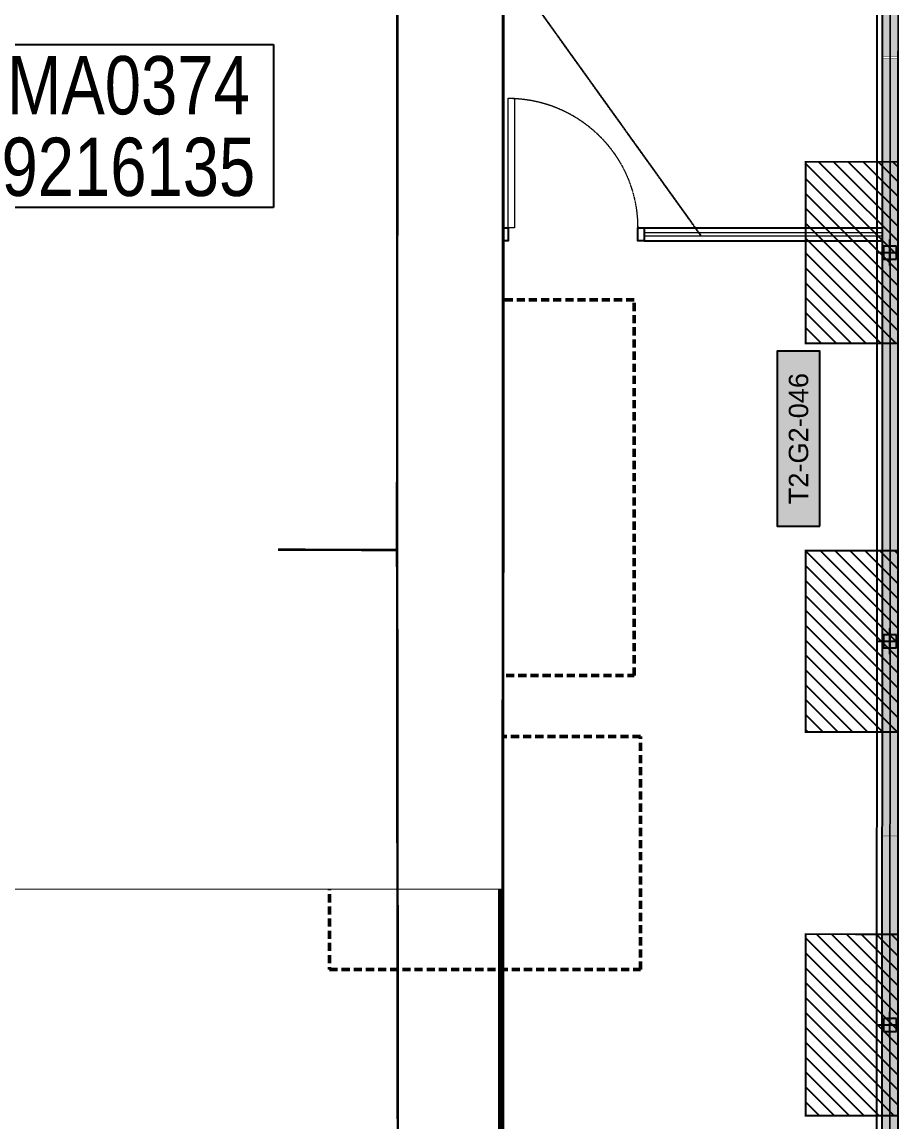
# Model space of a CAD drawing. Header units: centimetres. Extents: x -6122352 to 6876996, y -1694241 to 2592194.
# Drawn here: x 40034 to 46747, y -62456 to -53967 of the extents above; entities that cross this region are included whole.
import ezdxf
from ezdxf.enums import TextEntityAlignment as Align
from ezdxf.xclip import XClip

# ---------------------------------------------------------------- set-up
doc = ezdxf.new("R2010")
doc.units = ezdxf.units.CM
doc.header["$MEASUREMENT"] = 0
doc.header["$XCLIPFRAME"] = 2
doc.header["$PDMODE"] = 66
doc.header["$PDSIZE"] = 100
for name, pattern in [('23585-XR-AR-END-GROUND FLOOR$0$XR-END-GROUND FLOOR PLAN$0$HIDDEN2', [0.1875, 0.125, -0.0625]), ('DASHED2', [0.375, 0.25, -0.125]), ('XR-AR-END-SETTING OUT PLAN$0$23261-XR-AR-SI-GF$0$HIDDEN', [0.375, 0.25, -0.125]), ('XR-AR-END-SETTING OUT PLAN$0$23585-XR-AR-END-GROUND FLOOR$0$23261-XR-AR-SI-GF$0$HIDDEN', [0.375, 0.25, -0.125]), ('XR-AR-END-SETTING OUT PLAN$0$23585-XR-AR-END-GROUND FLOOR$0$945-4P-1-101-GROUND FLOOR PLAN$0$XR-MIDDLE-GROUND FLOOR PLAN$0$HIDDEN2', [0.1875, 0.125, -0.0625]), ('XR-AR-END-SETTING OUT PLAN$0$23585-XR-AR-END-GROUND FLOOR$0$XR-END-GROUND FLOOR PLAN$0$HIDDEN2', [0.1875, 0.125, -0.0625]), ('XR-AR-END-SETTING OUT PLAN$0$23585-XR-AR-END-GROUND FLOOR$0$XR-END-GROUND FLOOR PLAN$0$xf_6a1$0$DASHED', [0.75, 0.5, -0.25])]:
    doc.linetypes.add(name, pattern=pattern)
for name, color, linetype, lineweight, true_color in [('08-Compound Wall-2', 6, 'Continuous', 25, 0xff00ff), ('08-Compound Wall-3', 5, 'Continuous', 25, 0x0000ff), ('23585-XR-AR-DAMAC PLOT LIMITS$0$1-End units', 7, 'Continuous', 5, 0xf8991e)]:
    doc.layers.add(name, color=color, linetype=linetype, lineweight=lineweight, true_color=true_color)
for name, color, linetype in [('23585-XR-AR-BOUNDARY WALLS AND SETBACKS$0$setback', 7, 'XR-AR-END-SETTING OUT PLAN$0$23261-XR-AR-SI-GF$0$HIDDEN'), ('@MI-FOOTINGS', 7, 'Continuous'), ('@MI-MEP', 7, 'Continuous'), ('@MI-REF LAYER', 7, 'Continuous'), ('@MI-TYPE-02', 6, 'Continuous'), ('B_TH_4', 7, 'Continuous'), ('PANEL-TAGS', 7, 'Continuous'), ('XR-AR-END-SETTING OUT PLAN$0$23585-XR-AR-END-GROUND FLOOR$0$A-Flor-Strs', 1, 'Continuous')]:
    doc.layers.add(name, color=color, linetype=linetype)
for name, color, linetype, lineweight in [('23585-XR-AR-END-GROUND FLOOR$0$A-LOVR-PLAN', 251, 'Continuous', 9), ('@ Foundations', 4, 'DASHED2', 50), ('A-ANNO-TEXT', 3, 'Continuous', 25), ('XR-AR-END-SETTING OUT PLAN$0$23585-XR-AR-END-GROUND FLOOR$0$A-DOOR-FULL', 1, 'Continuous', 9), ('XR-AR-END-SETTING OUT PLAN$0$23585-XR-AR-END-GROUND FLOOR$0$A-EQUP-KITN-PLAN', 202, 'Continuous', 9), ('XR-AR-END-SETTING OUT PLAN$0$23585-XR-AR-END-GROUND FLOOR$0$A-FLOR-OVHD', 9, 'XR-AR-END-SETTING OUT PLAN$0$23585-XR-AR-END-GROUND FLOOR$0$23261-XR-AR-SI-GF$0$HIDDEN', 15), ('XR-AR-END-SETTING OUT PLAN$0$23585-XR-AR-END-GROUND FLOOR$0$A-GLAZ-SILL', 8, 'Continuous', 5), ('XR-AR-END-SETTING OUT PLAN$0$23585-XR-AR-END-GROUND FLOOR$0$A-GLAZ-WNDO', 232, 'Continuous', 9), ('XR-AR-END-SETTING OUT PLAN$0$23585-XR-AR-END-GROUND FLOOR$0$A-LOVR-PLAN', 111, 'Continuous', 9), ('XR-AR-END-SETTING OUT PLAN$0$23585-XR-AR-END-GROUND FLOOR$0$A-WALL', 7, 'Continuous', 30), ('XR-AR-END-SETTING OUT PLAN$0$23585-XR-AR-END-GROUND FLOOR$0$S-COLS', 51, 'Continuous', 40), ('XR-AR-END-SETTING OUT PLAN$0$23585-XR-AR-END-GROUND FLOOR$0$S-COLS-PATT', 8, 'Continuous', 5)]:
    doc.layers.add(name, color=color, linetype=linetype, lineweight=lineweight)
doc.styles.add('PANELTAG_STYLE', font='arial.ttf')
doc.styles.get("Standard").update_dxf_attribs({"font": 'arial.ttf'})
doc.styles.add('Xref group 33-41$0$Overall SOP Plan$0$LAC-609-NG10-1-XREF-GRID-125SC$0$GRID-DIM-NO', font='arial.ttf', dxfattribs={"width": 0.8})
doc.dimstyles.new('LEADER', dxfattribs={"dimtxt": 0.18, "dimasz": 0.25, "dimexe": 0.18, "dimexo": 0.0625, "dimgap": 0.09, "dimtad": 0, "dimtih": 1, "dimtoh": 1, "dimdec": 4, "dimzin": 0, "dimdsep": 46, "dimtxsty": 'Standard', "dimblk": 'DOT', "dimcen": 0.09, "dimadec": 0, "dimazin": 0, "dimtfac": 1, "dimtdec": 4, "dimtofl": 0, "dimtmove": 0, "dimatfit": 3, "dimldrblk": 'DOT', "dimfxl": 1, "dimtolj": 1, "dimtzin": 0, "dimarcsym": 0})

# ---------------------------------------------------------------- blocks, each defined once
blk = doc.blocks.new('23585-XR-AR-BOUNDARY WALLS AND SETBACKS')
at = {"layer": '08-Compound Wall-2'}
blk.add_lwpolyline([(496471.9828066686, 2768886.552495335), (496454.3613728855, 2768902.698704648), (496448.2474295651, 2768896.026142977), (496444.194029939, 2768891.602343387), (496440.1406299394, 2768887.178543386), (496436.0870282789, 2768882.754741575), (496432.0336299395, 2768878.330943386), (496425.9859410261, 2768871.730601268), (496443.6068155895, 2768855.584157711)], dxfattribs=at)
at = {"layer": '23585-XR-AR-BOUNDARY WALLS AND SETBACKS$0$setback', "ltscale": 40, "const_width": 0.05}
blk.add_lwpolyline([(496468.9176381507, 2768885.427759894), (496454.540375519, 2768898.601392337), (496450.3855869831, 2768894.06698937), (496446.3321982162, 2768889.643201631), (496442.2787982172, 2768885.219401631), (496438.2251484075, 2768880.795547273), (496434.1717982174, 2768876.371801631), (496430.0156349582, 2768871.835837596), (496444.3924852831, 2768858.661973752), (496448.5491538487, 2768863.198452412), (496452.6025508895, 2768867.622249182), (496456.6559737102, 2768872.045874088), (496460.7093737099, 2768876.469474088), (496464.7627508904, 2768880.893249182)], close=True, dxfattribs=at)
blk = doc.blocks.new('A$C9d9485f6')
at = {"layer": 'A-ANNO-TEXT', "rotation": 312.4881850805905}
blk.add_blockref('23585-XR-AR-BOUNDARY WALLS AND SETBACKS', (-2377088.534775567, -1504219.252137818), dxfattribs=at)
blk = doc.blocks.new('23585-XR-AR-DAMAC PLOT LIMITS')
at = {"layer": '23585-XR-AR-DAMAC PLOT LIMITS$0$1-End units', "color": 251, "true_color": 0x636466}
for points in [[(496454.3552999999, 2768902.8401), (496460.5367000001, 2768909.586300001), (496478.2317000004, 2768893.372500001), (496472.0503000002, 2768886.6263)], [(496448.1737000002, 2768896.093699999), (496454.3552999999, 2768902.8401), (496472.0503000002, 2768886.6263), (496465.8687000005, 2768879.879899999)]]:
    blk.add_lwpolyline(points, close=True, dxfattribs=at)
blk = doc.blocks.new('A$Cf093b529')
at = {"layer": 'A-ANNO-TEXT'}
blk.add_blockref('23585-XR-AR-DAMAC PLOT LIMITS', (-495391.9901121984, -2768603.441896566), dxfattribs=at)
blk = doc.blocks.new('XR-AR-END-SETTING OUT PLAN$0$23585-XR-AR-END-GROUND FLOOR$0$XR-END-GROUND FLOOR PLAN$0$A$C69996ABC')
at = {"layer": 'XR-AR-END-SETTING OUT PLAN$0$23585-XR-AR-END-GROUND FLOOR$0$A-GLAZ-SILL'}
blk.add_line((0.2499999770720933, 0.9999993968456202), (0.249999977072207, 0.0999993968456252), dxfattribs=at)
at = {"layer": 'XR-AR-END-SETTING OUT PLAN$0$23585-XR-AR-END-GROUND FLOOR$0$A-GLAZ-WNDO'}
for p, q in [((-2.292778056300904e-08, 0.9999993968456202), (-2.292778056300904e-08, 0.9499993968456231)), ((0.2499999770720933, 0.9999993968456202), (-2.292778056300904e-08, 0.9999993968456202)), ((-2.292778056300904e-08, 0.9499993968456231), (0.1499999770722127, 0.9499993968456231)), ((-2.292778056300904e-08, 0.9499993968456231), (-2.292778056300904e-08, 0.1499993968456224)), ((0.1499999770722127, 0.9499993968456231), (0.1499999770722127, 0.9999993968456202)), ((0.1499999770722109, 0.999999396845622), (0.1499999770722127, 0.09999939684562342)), ((0.1499999770722127, 0.1499993968456224), (-2.292778056300904e-08, 0.1499993968456224)), ((-2.292787470992153e-08, 0.09999939684561099), (-2.292787470992153e-08, 0.1499993968456099)), ((0.249999977072207, 0.0999993968456252), (-2.292778056300904e-08, 0.0999993968456252)), ((0.1499999770722127, 0.0999993968456252), (0.1499999770722127, 0.1499993968456224))]:
    blk.add_line(p, q, dxfattribs=at)
blk.add_lwpolyline([(-2.292779299750691e-08, 0.9499993968456231), (-2.292779299750691e-08, 0.1499993968456224), (0.04999997707220416, 0.1499993968456224), (0.04999997707220416, 0.9499993968456231)], close=True, dxfattribs=at)
blk.add_lwpolyline([(0.04999997707215442, 0.0999993968456181), (-2.292784451185526e-08, 0.0999993968456181)], dxfattribs=at)
blk = doc.blocks.new('*U35')
for points in [[(91, -5.684341886080801e-14), (41, -5.684341886080801e-14), (41, 1021), (91, 1021)], [(0, 0), (38, -5.684341886080801e-14), (38, -50), (50, -50), (50, -249.999999999997), (0, -249.999999999997)], [(1100, 2.842170943040401e-14), (1062, -2.842170943040401e-14), (1062, -49.99999999999997), (1050, -49.99999999999997), (1050, -249.999999999997), (1100, -249.999999999997)]]:
    blk.add_lwpolyline(points, close=True)
at = {"color": 8, "linetype": 'XR-AR-END-SETTING OUT PLAN$0$23585-XR-AR-END-GROUND FLOOR$0$XR-END-GROUND FLOOR PLAN$0$HIDDEN2'}
blk.add_arc((41, -5.684341886080801e-14), 1021, 1.594950045944486e-15, 90, dxfattribs=at)
at = {"layer": 'XR-AR-END-SETTING OUT PLAN$0$23585-XR-AR-END-GROUND FLOOR$0$A-GLAZ-SILL', "linetype": 'XR-AR-END-SETTING OUT PLAN$0$23585-XR-AR-END-GROUND FLOOR$0$945-4P-1-101-GROUND FLOOR PLAN$0$XR-MIDDLE-GROUND FLOOR PLAN$0$HIDDEN2', "ltscale": 3}
blk.add_lwpolyline([(0, 0), (1100, 0), (1100, -249.999999999997), (0, -249.999999999997)], close=True, dxfattribs=at)
blk = doc.blocks.new('*U37')
for points in [[(91, -5.684341886080801e-14), (41, -5.684341886080801e-14), (41, 1021), (91, 1021)], [(0, 0), (38, -5.684341886080801e-14), (38, -50), (50, -50), (50, -109.9999999801787), (0, -109.9999999801787)], [(1100, 2.842170943040401e-14), (1062, -2.842170943040401e-14), (1062, -49.99999999999997), (1050, -49.99999999999997), (1050, -109.9999999801786), (1100, -109.9999999801786)]]:
    blk.add_lwpolyline(points, close=True)
at = {"color": 8, "linetype": 'XR-AR-END-SETTING OUT PLAN$0$23585-XR-AR-END-GROUND FLOOR$0$XR-END-GROUND FLOOR PLAN$0$HIDDEN2'}
blk.add_arc((41, -5.684341886080801e-14), 1021, 1.594950045944486e-15, 90, dxfattribs=at)
at = {"layer": 'XR-AR-END-SETTING OUT PLAN$0$23585-XR-AR-END-GROUND FLOOR$0$A-GLAZ-SILL', "linetype": 'XR-AR-END-SETTING OUT PLAN$0$23585-XR-AR-END-GROUND FLOOR$0$945-4P-1-101-GROUND FLOOR PLAN$0$XR-MIDDLE-GROUND FLOOR PLAN$0$HIDDEN2', "ltscale": 3}
blk.add_lwpolyline([(0, 0), (1100, 0), (1100, -109.9999999801786), (0, -109.9999999801786)], close=True, dxfattribs=at)
blk = doc.blocks.new('XR-AR-END-SETTING OUT PLAN$0$23585-XR-AR-END-GROUND FLOOR$0$XR-END-GROUND FLOOR PLAN$0$A$C45491A9B')
blk.add_lwpolyline([(-50, 0), (0, 0), (0, 1000), (-50, 1000)], close=True)
at = {"color": 8, "linetype": 'XR-AR-END-SETTING OUT PLAN$0$23585-XR-AR-END-GROUND FLOOR$0$XR-END-GROUND FLOOR PLAN$0$HIDDEN2'}
blk.add_arc((0, -4.547473508864641e-13), 1000, 90, 180, dxfattribs=at)
blk = doc.blocks.new('XR-AR-END-SETTING OUT PLAN$0$23585-XR-AR-END-GROUND FLOOR$0$A$C75a8815d')
at = {"layer": 'XR-AR-END-SETTING OUT PLAN$0$23585-XR-AR-END-GROUND FLOOR$0$S-COLS', "color": 252, "lineweight": 30}
for points in [[(-0.02841067314147949, 3499.999932765961), (-0.02841019630432129, 2699.999933242798), (249.9715893268585, 2699.999932765961), (249.9715902805328, 3499.999933004379)], [(3.814697265625e-06, 0.001664876937866211), (3.814697265625e-06, 550.001665353775), (250.0000038146973, 550.0016646385193), (250.0000038146973, 0.001665115356445312)]]:
    blk.add_lwpolyline(points, close=True, dxfattribs=at)
blk = doc.blocks.new('23585-XR-AR-END-GROUND FLOOR$0$XR-END-GROUND FLOOR PLAN$0$A$C45491A9B')
blk.add_lwpolyline([(-50, 0), (0, 0), (0, 1000), (-50, 1000)], close=True)
at = {"color": 8, "linetype": '23585-XR-AR-END-GROUND FLOOR$0$XR-END-GROUND FLOOR PLAN$0$HIDDEN2'}
blk.add_arc((0, -4.547473508864641e-13), 1000, 90, 180, dxfattribs=at)
blk = doc.blocks.new('XR-AR-END-SETTING OUT PLAN')
at = {"layer": '08-Compound Wall-3'}
for p, q in [((1900.044146533911, 10600.0005848068), (-523.2971514484661, 10600.00058478686)), ((1900.044146533911, 10500.00058480681), (-523.2971514474184, 10500.00058478684))]:
    blk.add_line(p, q, dxfattribs=at)
for points in [[(1950.044146533911, 10600.00060864944), (1900.044146533911, 10600.00060864944), (1900.044145320485, 10500.00060864944), (1950.044146842208, 10500.00060864944)], [(3000.044145816123, 10600.00056898237), (2950.044145816123, 10600.00056898237), (2950.044144602697, 10500.00056898237), (3000.04414612442, 10500.00056898237)]]:
    blk.add_lwpolyline(points, close=True, dxfattribs=at)
at = {"layer": '23585-XR-AR-END-GROUND FLOOR$0$A-LOVR-PLAN'}
blk.add_lwpolyline([(1900.044146839268, 10534.99812595142), (1900.044146839268, 10564.99812595142), (-523.3010777489098, 10564.99812655811), (-523.3010777489098, 10534.99812655811)], close=True, dxfattribs=at)
blk.add_lwpolyline([(1900.044146533911, 10600.00063503276), (1900.044146533911, 10500.00063249208)], dxfattribs=at)
at = {"layer": 'XR-AR-END-SETTING OUT PLAN$0$23585-XR-AR-END-GROUND FLOOR$0$A-EQUP-KITN-PLAN', "color": 8}
for p, q in [((3850.109238997102, 11100.00033140182), (3850.107901349664, 13149.99880361557)), ((5650.107138469815, 11100.00778436661), (3850.109238997102, 11100.00033140182))]:
    blk.add_line(p, q, dxfattribs=at)
at = {"layer": 'XR-AR-END-SETTING OUT PLAN$0$23585-XR-AR-END-GROUND FLOOR$0$A-EQUP-KITN-PLAN', "color": 8, "linetype": 'XR-AR-END-SETTING OUT PLAN$0$23585-XR-AR-END-GROUND FLOOR$0$XR-END-GROUND FLOOR PLAN$0$xf_6a1$0$DASHED'}
blk.add_line((5650.107175782323, 10900.00331449509), (3850.106041803956, 10900.00036239624), dxfattribs=at)
at = {"layer": 'XR-AR-END-SETTING OUT PLAN$0$23585-XR-AR-END-GROUND FLOOR$0$A-FLOR-OVHD', "color": 8, "ltscale": 5}
for p, q in [((5650.107102051377, 12949.99724912643), (5650.107101693749, 11300.00188589096)), ((5750.105340138078, 12949.99724960327), (5750.107102289796, 11300.00188541412)), ((3250.106041446328, 11000.02068042755), (3750.106041744351, 10499.99855422974)), ((3750.106041803956, 10999.99855422974), (3250.106041803956, 10499.99855327606)), ((4150.149359419942, 9210.30683708191), (3250.158987239003, 9610.350899219513)), ((3250.158987298608, 9210.306836605072), (4150.149360194802, 9610.350899219513))]:
    blk.add_line(p, q, dxfattribs=at)
at = {"layer": 'XR-AR-END-SETTING OUT PLAN$0$23585-XR-AR-END-GROUND FLOOR$0$A-FLOR-OVHD', "color": 8}
blk.add_line((3200.106140449643, 10249.99855422974), (3200.106631532311, 8999.99834060669), dxfattribs=at)
at = {"layer": 'XR-AR-END-SETTING OUT PLAN$0$23585-XR-AR-END-GROUND FLOOR$0$A-FLOR-OVHD', "color": 8, "ltscale": 5}
blk.add_lwpolyline([(3250.158987298608, 9210.306836605072), (4150.149359419942, 9210.30683708191), (4150.149360194802, 9610.350899219513), (3250.158987239003, 9610.350899219513)], close=True, dxfattribs=at)
at = {"layer": 'XR-AR-END-SETTING OUT PLAN$0$23585-XR-AR-END-GROUND FLOOR$0$A-Flor-Strs', "color": 8}
for p, q in [((3000.102111771703, 10249.9985537529), (3000.102079167962, 8999.993498325348)), ((3300.102112427354, 10249.99855422974), (3300.102079108357, 8999.99349784851)), ((3300.102093592286, 9549.99603509903), (3171.357380345464, 9681.451865673065)), ((3000.102095738053, 9549.996026039124), (3300.102093592286, 9549.99603509903)), ((3300.102093592286, 9549.99603509903), (3171.35738016665, 9418.540202617645))]:
    blk.add_line(p, q, dxfattribs=at)
at = {"layer": 'XR-AR-END-SETTING OUT PLAN$0$23585-XR-AR-END-GROUND FLOOR$0$A-GLAZ-SILL', "color": 8}
blk.add_line((3250.100986972451, 6049.997144699097), (3250.10133947432, 8199.998291492462), dxfattribs=at)
at = {"layer": 'XR-AR-END-SETTING OUT PLAN$0$23585-XR-AR-END-GROUND FLOOR$0$A-GLAZ-WNDO', "color": 8}
for p, q in [((3000.101339235902, 8199.998291015625), (3000.101339116693, 8149.998291015625)), ((3150.101339295506, 8149.998290538788), (3000.101339116693, 8149.998291015625)), ((3150.100986912847, 6099.997143745422), (3150.101339116693, 8199.998291015625)), ((3150.101339116693, 8199.998291015625), (3150.101339295506, 8149.998290538788)), ((3000.101213410497, 7447.998108863831), (3000.101213350892, 7497.998109340668)), ((3000.101213350892, 7497.998109340668), (3150.101213827729, 7497.998108386993)), ((3150.101213827729, 7497.998108386993), (3150.101213887334, 7447.998108863831)), ((3150.101213887334, 7447.998108863831), (3000.101213410497, 7447.998108863831)), ((3000.100987270474, 6746.998107910156), (3000.100986436009, 6796.998108863831)), ((3000.100986436009, 6796.998108863831), (3150.100987270474, 6796.998108863831)), ((3150.100987270474, 6796.998108863831), (3150.100986376405, 6746.998108863831)), ((3150.100986376405, 6746.998108863831), (3000.100987270474, 6746.998107910156)), ((3000.100986972451, 6049.997144699097), (3000.100986972451, 6099.997144699097)), ((3000.100986972451, 6099.997144699097), (3150.100986912847, 6099.997143745422)), ((3000.100986972451, 6049.997144699097), (3250.100986972451, 6049.997144699097)), ((3150.100986912847, 6099.997143745422), (3150.100987151265, 6049.997144699097))]:
    blk.add_line(p, q, dxfattribs=at)
for points in [[(3000.101213350892, 7497.998109340668), (3000.101339116693, 8149.998291015625)], [(3250.122793927789, 8199.997313976288), (3000.101339235902, 8199.998291015625)], [(3050.101339116693, 8149.998291015625), (3050.101213350892, 7497.998108863831)], [(3000.100986972451, 6099.997144699097), (3000.101213410497, 7447.998108863831)], [(3050.101213291287, 7447.998109340668), (3050.100986912847, 6796.998107910156)], [(3050.100986853242, 6746.998108386993), (3050.1009863168, 6099.997145175934)]]:
    blk.add_lwpolyline(points, dxfattribs=at)
at = {"layer": 'XR-AR-END-SETTING OUT PLAN$0$23585-XR-AR-END-GROUND FLOOR$0$A-LOVR-PLAN', "color": 8}
blk.add_lwpolyline([(1900.100967183709, 10600.00063562393), (1900.100967362523, 10500.00063371658)], dxfattribs=at)
for points in [[(1950.100967422128, 10600.00060844421), (1900.100967302918, 10600.00060892105), (1900.100966289639, 10500.00060892105), (1950.100967779756, 10500.00060939789)], [(3000.100967124104, 10600.00057029724), (2950.10096617043, 10600.0005698204), (2950.100965276361, 10500.00057029724), (3000.100966647267, 10500.0005698204)]]:
    blk.add_lwpolyline(points, close=True, dxfattribs=at)
at = {"layer": 'XR-AR-END-SETTING OUT PLAN$0$23585-XR-AR-END-GROUND FLOOR$0$A-WALL', "color": 8}
for points in [[(9250.102083459496, 6650.001490592957), (9050.100989297032, 6650.001235485077), (9050.10098965466, 8750.000639915466), (6850.11106570065, 8750.002635478973), (6850.111066058278, 8700.0026679039), (6750.111065879464, 8700.002668380737), (6750.111065879464, 8750.000871658325), (6650.111065939069, 8750.000871658325), (6650.111065283418, 8850.002022743225), (6950.111065164208, 8850.002250671387), (6950.111065879464, 8899.99970960617), (7050.111065879464, 8899.99970817566), (7050.11106570065, 8850.002797603607), (9050.099628582597, 8850.000640392303), (9050.10098899901, 10349.9981546402), (7050.11106581986, 10349.99975156784), (7050.111065998673, 9799.999710083008), (6950.11106570065, 9799.999708652496), (6950.112433806062, 10550.00580835342), (7050.108891561627, 10550.00580835342), (7050.104876235127, 10449.99988079071), (9050.099116638303, 10449.9981546402), (9049.948119357228, 19523.36598014832), (9249.950268521905, 19523.36597967148)], [(5650.105998054147, 10500.00084495544), (5750.106065586209, 10500.00084400177), (5750.107102289796, 11300.00188541412), (5650.107101693749, 11300.00188589096)], [(4790.1072358042, 8749.999267578125), (3250.101112738252, 8749.997854709625), (3250.123472645879, 8199.998291492462), (3000.123275354505, 8199.998291015625), (3000.100934281945, 8999.998242855072), (4540.107388034463, 8999.998847484589), (4540.107358470559, 9049.998554706573), (4790.107358232141, 9049.99855518341)], [(5650.11106570065, 8750.000054359436), (4790.107256367803, 8749.999291419983), (4790.107256188989, 8850.000108718872), (5650.111065641046, 8850.001082897186)], [(3250.12934859097, 5750.006791114807), (3250.100409820676, 5750.006854534149), (3250.100986972451, 6049.997144699097), (3000.129348531365, 6049.997144699097), (3000.129348650575, 5499.999974727631), (3250.129348769784, 5500.006791591644)], [(3250.129348710179, 5499.998108386993), (7760.105232134461, 5500.00174665451), (7760.105232253671, 5750.00045633316), (3250.129348531365, 5749.997789859772)]]:
    blk.add_lwpolyline(points, close=True, dxfattribs=at)
for points in [[(3850.106042101979, 10500.01968860626), (5750.107330158353, 10500.00084400177), (5750.107415214181, 10250.00188541412), (4790.107357934117, 10249.9985537529), (4790.107358291745, 10149.99855566025), (4540.107357993722, 10149.99855566025), (4540.10735835135, 10249.9985537529), (3000.102095916867, 10249.99855327606), (3000.102079048753, 11999.99910259247), (3250.104392960668, 11999.99910163879), (3250.104392841458, 11100.02067995071), (3850.106042161584, 11100.02068090439), (3850.10604198277, 10499.99947547913)], [(3750.106041803956, 10700.02068090439), (3750.106041803956, 10999.99855422974), (3450.106041863561, 11000.02068042755), (3250.106041446328, 11000.02068042755), (3250.106041803956, 10499.99855327606), (3750.106041744351, 10499.99855422974), (3750.106041803956, 10700.02068090439)]]:
    blk.add_lwpolyline(points, dxfattribs=at)
at = {"color": 8, "xscale": 1000.000000000001, "yscale": 1000.000000000001, "zscale": 1000.000000000001}
blk.add_blockref('XR-AR-END-SETTING OUT PLAN$0$23585-XR-AR-END-GROUND FLOOR$0$XR-END-GROUND FLOOR PLAN$0$A$C69996ABC', (3000.101009145379, 11899.99970579147), dxfattribs=at)
at = {"layer": '23585-XR-AR-END-GROUND FLOOR$0$A-LOVR-PLAN'}
blk.add_blockref('23585-XR-AR-END-GROUND FLOOR$0$XR-END-GROUND FLOOR PLAN$0$A$C45491A9B', (2950.044147029549, 10600.00058481902), dxfattribs=at)
at = {"layer": 'XR-AR-END-SETTING OUT PLAN$0$23585-XR-AR-END-GROUND FLOOR$0$A-DOOR-FULL', "color": 8, "xscale": -1, "rotation": 270}
blk.add_blockref('*U35', (4790.107358232141, 9049.99855518341), dxfattribs=at)
at = {"layer": 'XR-AR-END-SETTING OUT PLAN$0$23585-XR-AR-END-GROUND FLOOR$0$A-DOOR-FULL', "color": 8, "xscale": 0.9090909090912127, "yscale": 0.9090909090912127, "zscale": 0.9090909090912127, "rotation": 179.9999999999999}
blk.add_blockref('*U37', (6650.111066237092, 8750.001082897186), dxfattribs=at)
at = {"layer": 'XR-AR-END-SETTING OUT PLAN$0$23585-XR-AR-END-GROUND FLOOR$0$A-LOVR-PLAN', "color": 8}
blk.add_blockref('XR-AR-END-SETTING OUT PLAN$0$23585-XR-AR-END-GROUND FLOOR$0$XR-END-GROUND FLOOR PLAN$0$A$C45491A9B', (2950.100967720151, 10600.00058603287), dxfattribs=at)
at = {"layer": 'XR-AR-END-SETTING OUT PLAN$0$23585-XR-AR-END-GROUND FLOOR$0$S-COLS-PATT', "color": 8}
blk.add_blockref('XR-AR-END-SETTING OUT PLAN$0$23585-XR-AR-END-GROUND FLOOR$0$A$C75a8815d', (3000.129344239831, 5499.998310089111), dxfattribs=at)
blk = doc.blocks.new('END UNIT')
at = {"xscale": 0.001, "yscale": 0.001, "zscale": 0.001}
blk.add_blockref('XR-AR-END-SETTING OUT PLAN', (-9.150201729830158, 0), dxfattribs=at)
blk = doc.blocks.new('TH_4')
blk.add_blockref('END UNIT', (495802.3053798428, 2769130.514097063))
at = {"xscale": -1}
blk.add_blockref('END UNIT', (495826.3053798428, 2769130.514097063), dxfattribs=at)
blk = doc.blocks.new('A$C780da55d')
at = {"layer": 'B_TH_4', "xscale": 1.000039159572381, "yscale": 1.000039159572381, "zscale": 1.000039159572381}
blk.add_blockref('TH_4', (-495814.0704651335, -2769239.302089663), dxfattribs=at)
blk = doc.blocks.new('23585-XR-AR-MALDIVE-2$0$TH_4')
blk.add_blockref('A$C780da55d', (495794.655359471, 2769130.864096801))
at = {"layer": '@ Foundations', "linetype": 'DASHED2', "ltscale": 0.25}
for points in [[(495831.1802292943, 2769137.659569025), (495833.4802292943, 2769137.659569025), (495833.4802292943, 2769140.559569024), (495831.1802292943, 2769140.559569024)], [(495833.5302292943, 2769135.389569025), (495833.5302292943, 2769137.189569024), (495831.1302292944, 2769137.189569024), (495831.1302292944, 2769135.389569025)]]:
    blk.add_lwpolyline(points, close=True, dxfattribs=at)
blk = doc.blocks.new('A$C99e3be07')
at = {"color": 1, "true_color": 0xeb0000, "const_width": 0.009999999999999998}
blk.add_lwpolyline([(33.15261128824204, 3.377650864422321e-05), (27.1526064556092, 0), (21.15274908207357, 0.0001013374421745539), (15.15289170667529, 0.0002026737201958895), (9.152886874508113, 0.0001688962802290916), (0, 0.0001440956257283688), (0.0005651502870023251, 23.99999127932824), (9.152604304719716, 24.00005311449058), (15.15260913828388, 24.00008689239621), (21.15274908486754, 23.9999732109718), (27.1527539184317, 24.00000698887743), (33.1527587515302, 24.00004076538607), (42.30295500764623, 24.00004155770876), (42.30280754435807, 3.456883132457733e-05)], close=True, dxfattribs=at)
blk = doc.blocks.new('A$C911a97e0')
at = {"color": 1, "true_color": 0xeb0000, "const_width": 0.009999999999999998}
blk.add_lwpolyline([(33.14992067590356, 7.064430974423885e-05), (27.14991584187374, 0), (21.14977589482442, 7.681455463171005e-05), (15.14991851942614, 0.0001412844285368919), (9.149913686793298, 7.064011879265308e-05), (4.190951585769653e-09, 1.281499862670898e-06), (-4.656612873077393e-10, 24.00000827014446), (9.149913683068007, 24.00007762899622), (15.1497710570693, 24.000013158191), (21.14977589109913, 24.00008380273357), (27.14978072280064, 24.00015444704331), (33.14978555683047, 24.00022509158589), (42.29969923803583, 24.00029444997199), (42.29983435710892, 0.0001400026958435774)], close=True, dxfattribs=at)
blk = doc.blocks.new('_Dot')
at = {"color": 0, "linetype": 'ByBlock', "lineweight": -2}
blk.add_line((-0.5, 0), (-1, 0), dxfattribs=at)
at = {"color": 0, "linetype": 'ByBlock', "const_width": 0.5}
blk.add_lwpolyline([(-0.25, 0, 1), (0.25, 0, 1)], format="xyb", close=True, dxfattribs=at)
blk = doc.blocks.new('A$C74e00340')
at = {"color": 1, "true_color": 0xeb0000, "const_width": 0.01}
blk.add_lwpolyline([(36.77247674774844, -15.13719563186169), (30.7724719151156, -15.1372294081375), (24.77261454157997, -15.13712807092816), (18.77275716618169, -15.13702673465014), (12.77275233401451, -15.13706051185727), (3.6198654595064, -15.13708531297743), (3.620430609793402, 8.862761870957911), (12.77246976422612, 8.862823706120253), (18.77247459779028, 8.862857484258711), (24.77261454437394, 8.862743802368641), (30.7726193779381, 8.8627775805071), (36.7726242110366, 8.862811356782913), (45.92282046715263, 8.862812149338424), (45.92267300386447, -15.13719483930618)], close=True, dxfattribs=at)
blk = doc.blocks.new('A$C69c43c29')
at = {"color": 1, "true_color": 0xeb0000, "const_width": 0.01}
blk.add_lwpolyline([(33.14992067590356, 1.06076027546078), (27.14991584187374, 1.060689630918205), (21.14977589482442, 1.060766445472836), (15.14991851942614, 1.060830915346742), (9.149913687258959, 1.060760271269828), (4.190951585769653e-09, 1.060690912418067), (0, 25.06069790106267), (9.149913683068007, 25.06076725991443), (15.1497710570693, 25.0607027891092), (21.14977589109913, 25.06077343365178), (27.14978072280064, 25.06084407772869), (33.14978555683047, 25.06091472227126), (42.29969923803583, 25.06098408065736), (42.29983435710892, 1.060829633846879)], close=True, dxfattribs=at)
blk = doc.blocks.new('T2-FOOTING PLAN')
at = {"layer": '@MI-FOOTINGS', "transparency": 33554679}
h = blk.add_hatch(dxfattribs=at)
h.set_pattern_fill('ANSI31', color=8, scale=650)
h.set_pattern_definition([(45, (0, 0), (-57.45242597140699, 57.45242597140699), [])])
h.paths.add_polyline_path([(-700, 650), (700, 650), (700, -650), (-700, -650)])
at = {"layer": '@MI-FOOTINGS', "color": 160, "true_color": 0x3340f0, "const_width": 15}
blk.add_lwpolyline([(-700, 650), (700, 650), (700, -650), (-700, -650)], close=True, dxfattribs=at)
at = {"layer": '@MI-FOOTINGS', "color": 30}
blk.add_point((0, 0), dxfattribs=at)
blk = doc.blocks.new('T2-PARTITION WALL')
at = {"layer": '@MI-TYPE-02'}
h = blk.add_hatch(color=256, dxfattribs=at)
h.dxf.hatch_style = 1
h.paths.add_polyline_path([(-71.02508106571622, -42098.55009387963), (-68.87369340774603, -48000.4032188518), (51.12629905209178, -48000.44575863145), (48.97491139412159, -42098.59263365931)])
h.paths.add_polyline_path([(-68.89454710215796, -36088.55047151487), (-71.02153608424123, -42088.55009450795), (48.97845637565479, -42088.5926342876), (51.10544535767986, -36088.59301129446)])
h.paths.add_polyline_path([(-66.7640131386579, -30078.55084915002), (-68.89100212074118, -36078.55047214316), (51.10899033915484, -36078.59301192281), (53.23597932123812, -30078.59338892964)])
h.paths.add_polyline_path([(-64.63347917504143, -24068.55122678523), (-66.7604681570665, -30068.55084977832), (53.23952430277131, -30068.59338955799), (55.36651328485459, -24068.59376656482)])
h.paths.add_polyline_path([(-64.59134481713409, -23929.04480615037), (-63.51631047029514, -17929.04490245861), (56.48368760355515, -17929.06640314552), (55.40865325671621, -23929.06630683731)])
h.paths.add_polyline_path([(-63.51451874629129, -17919.04490261909), (-62.43948439945234, -11919.04499892736), (57.56051367439795, -11919.0664996143), (56.48547932755901, -17919.06640330606)])
h.paths.add_polyline_path([(-62.43769267533207, -11909.04499908781), (-61.36265832849313, -5909.045095396083), (58.63733974535717, -5909.066596083023), (57.56230539846001, -11909.06649977478)])
h.paths.add_polyline_path([(-61.36086660448927, -5899.04509555659), (-60.01430928823538, 0.01075290745939128), (59.98568878561491, -0.01074777948088013), (58.63913146936102, -5899.066596243531)])
at = {"layer": '@MI-TYPE-02', "const_width": 2.5}
for points in [[(-66.7640131386579, -30078.55084915002), (-68.89100212074118, -36078.55047214316), (51.10899033915484, -36078.59301192281), (53.23597932123812, -30078.59338892964)], [(-68.89454710215796, -36088.55047151487), (-71.02153608424123, -42088.55009450795), (48.97845637565479, -42088.5926342876), (51.10544535767986, -36088.59301129446)], [(-71.02508106571622, -42098.55009387963), (-68.87369340774603, -48000.4032188518), (51.12629905209178, -48000.44575863145), (48.97491139412159, -42098.59263365931)]]:
    blk.add_lwpolyline(points, close=True, dxfattribs=at)
at = {"layer": '@MI-FOOTINGS', "rotation": 89.98973417812736}
for p in [(-8.085275193676353, -37588.58237109403), (-8.624308159633074, -40588.58236944265), (-8.076620837266091, -43549.50874444834)]:
    blk.add_blockref('T2-FOOTING PLAN', p, dxfattribs=at)
blk = doc.blocks.new('PANELTAG')
at = {"layer": 'PANEL-TAGS', "color": 1}
blk.add_lwpolyline([(-13.5, -3.3), (13.5, -3.3), (13.5, 3.3), (-13.5, 3.3)], close=True, dxfattribs=at)
at = {"layer": 'PANEL-TAGS', "color": 40, "true_color": 0xffd700}
blk.add_solid([(-13.5, -3.3), (13.5, -3.3), (-13.5, 3.3), (13.5, 3.3)], dxfattribs=at)
at = {"layer": 'PANEL-TAGS', "color": 5, "style": 'PANELTAG_STYLE'}
blk.add_attdef('TAGNO', text='', height=3, dxfattribs=at).set_placement((0, 0), align=Align.CENTER)

msp = doc.modelspace()

# ---------------------------------------------------------------- hatches: boundary and pattern name
at = {"layer": '@MI-REF LAYER', "transparency": 33554457}
h = msp.add_hatch(dxfattribs=at)
h.set_pattern_fill('ANSI31', color=256, scale=1999.999998458916, angle=186.7183412143764)
h.set_pattern_definition([(231.7183412143764, (-2377109729.195271, -1504175463.930205), (196.2436825049419, -154.8819453021617), [])])
h.paths.add_polyline_path([(37485.87549179437, -46681.0159226474), (37485.79415775169, -46380.38627159258), (43736.03965251718, -46381.51422290241), (43733.4637277786, -60655.3255225004), (7431.902239674695, -60648.88801920837), (7434.384580928026, -46375.05713173888), (13684.63007956549, -46376.16551456899), (13684.44212222518, -46676.79511618214)])

# ---------------------------------------------------------------- block references
at = {"layer": '@MI-REF LAYER', "xscale": 1000, "yscale": 1000, "zscale": 1000}
msp.add_blockref('A$C9d9485f6', (-23958.95045533385, 48155.57226163784), dxfattribs=at)
at = {"layer": '@MI-REF LAYER', "xscale": 1000, "yscale": 1000, "zscale": 1000, "rotation": 312.4882903633292}
msp.add_blockref('A$Cf093b529', (-891608.7329339073, 539022.7201118186), dxfattribs=at)

# ---------------------------------------------------------------- next in the draw order: block references
at = {"layer": '@MI-REF LAYER'}
ref = msp.add_blockref('23585-XR-AR-MALDIVE-2$0$TH_4', (-496279777.8169057, -2769108698.086151), dxfattribs=dict(at, xscale=999.9999999999998, yscale=999.9999999999998, zscale=999.9999999999998, rotation=359.98983950651))
XClip(ref).set_block_clipping_path([(495835.39572674944, 2769154.443476159), (495826.30553093296, 2769154.413798146), (495820.30552665447, 2769154.4137643697), (495814.3055218209, 2769154.4137305906), (495808.305379417, 2769154.4138442734), (495802.30537704076, 2769154.4138104953), (495793.353489768, 2769154.4437513817), (495793.3527721728, 2769130.513902019), (495835.39557971875, 2769130.513791944)])
ref = msp.add_blockref('23585-XR-AR-MALDIVE-2$0$TH_4', (-496254492.2946649, -2769105656.023549), dxfattribs=dict(at, xscale=999.9999999999999, yscale=999.9999999999999, zscale=999.9999999999999, rotation=359.9894874538574))
XClip(ref).set_block_clipping_path([(495835.3954337903, 2769154.4538319656), (495826.3055316808, 2769154.4139115983), (495820.3055272659, 2769154.4138409533), (495814.3055224342, 2769154.4137703096), (495808.30551760015, 2769154.4136996646), (495802.30565797375, 2769154.4137641354), (495793.2156907555, 2769154.4535599016), (495793.2157453706, 2769130.5136891315), (495835.3955797276, 2769130.514455472)])

# ---------------------------------------------------------------- next in the draw order: linework, layer by layer
at = {"layer": '@MI-REF LAYER', "const_width": 5}
msp.add_lwpolyline([(7431.902239700623, -60648.88801923669), (7434.384580780546, -46375.05713187397), (13684.6300795508, -46376.16551461129), (13684.4421219254, -46676.79511652668), (37485.87549178784, -46681.01592271402), (37485.7941576205, -46380.38627176965), (43736.03965592691, -46381.49465193231), (43733.46372744191, -60655.32552285605)], close=True, dxfattribs=at)

# ---------------------------------------------------------------- next in the draw order: block references
msp.add_blockref('T2-PARTITION WALL', (46739.52557966392, -18157.22017384422))
at = {"layer": '@MI-MEP', "color": 10}
for name, p, xscale, yscale, zscale, rotation in [('A$C911a97e0', (46731.4921080573, -66156.3529440987), 999.9999999999997, 999.9999999999997, 999.9999999999997, 359.9903412287869), ('A$C99e3be07', (4428.327598600954, -66148.88444038676), 1000, 1000, 1000, 359.9898395068178)]:
    msp.add_blockref(name, p, dxfattribs=dict(at, xscale=xscale, yscale=yscale, zscale=zscale, rotation=rotation))
at = {"layer": '@MI-REF LAYER', "color": 10, "xscale": 1000, "yscale": 1000, "zscale": 1000, "rotation": 359.9894874542466}
msp.add_blockref('A$C69c43c29', (46730.93986554319, -67217.04249436612), dxfattribs=at)
at = {"layer": 'PANEL-TAGS'}
ref = msp.add_blockref('PANELTAG', (46025.48716370156, -57182.09190607491), dxfattribs=dict(at, xscale=50.00000000000001, yscale=50.00000000000001, zscale=50.00000000000001, rotation=90.00000000000001))
ref.add_attrib('TAGNO', 'T2-G2-046', dxfattribs={"color": 5, "height": 150, "rotation": 90, "style": 'PANELTAG_STYLE'}).set_placement((46025.48716370156, -57182.09190607491), align=Align.MIDDLE_CENTER)

# ---------------------------------------------------------------- next in the draw order: wipeouts: each hides what was drawn before it
at = {"color": 10}
msp.add_wipeout([(37485.87549179436, -46681.015922647406), (37485.79415775169, -46380.38627159257), (43736.03965251719, -46381.51422290239), (43733.463727778595, -60655.325522500396), (7431.902239674695, -60648.88801920839), (7434.3845809280265, -46375.05713173889), (13684.63007956549, -46376.165514569), (13684.442122225182, -46676.795116182155)], dxfattribs=at).dxf.layer = '@MI-REF LAYER'

# ---------------------------------------------------------------- next in the draw order: texts
at = {"layer": '@MI-REF LAYER', "color": 7, "insert": (39826.60285361487, -54229.28089493254), "char_height": 450, "width": 2056.8768805703, "attachment_point": 1, "rotation": 359.9880329740282, "line_spacing_factor": 0.8394388776454546, "style": 'Xref group 33-41$0$Overall SOP Plan$0$LAC-609-NG10-1-XREF-GRID-125SC$0$GRID-DIM-NO', "bg_fill": 19, "box_fill_scale": 1.2, "bg_fill_color": 256, "bg_fill_transparency": 0}
msp.add_mtext('\\pxqc;MA0374 9216135', dxfattribs=at)

# ---------------------------------------------------------------- next in the draw order: leaders
at = {"layer": '@MI-REF LAYER', "linetype": 'DASHED2'}
msp.add_leader([(45277.16661625991, -55620.40387513107), (42387.60010687834, -51591.3869178657)], dimstyle='LEADER', dxfattribs=at)

# ---------------------------------------------------------------- next in the draw order: linework, layer by layer
at = {"layer": '@MI-REF LAYER', "color": 1, "const_width": 20}
msp.add_lwpolyline([(46702.28829143039, -66118.04905756192), (42933.68736863026, -62569.98351396002), (42928.21940781942, -58040.96236401831), (42008.46666270943, -58039.72737450042), (42928.21940781942, -58040.96236401831), (42931.75783345327, -46383.6651546186), (46716.48629490214, -42258.51387329897)], dxfattribs=at)

# ---------------------------------------------------------------- next in the draw order: block references
at = {"layer": '@MI-REF LAYER', "color": 10, "xscale": 1000, "yscale": 1000, "zscale": 1000, "rotation": 359.9898395064581}
msp.add_blockref('A$C74e00340', (811.1465425571641, -51011.01334451637), dxfattribs=at)

# ---------------------------------------------------------------- next in the draw order: wipeouts: each hides what was drawn before it
msp.add_wipeout([(35037.08568229964, -56145.22581220982), (42006.569226631276, -56138.27106725778), (42010.26140124866, -59838.2692242887), (35040.77785602542, -59845.2239718012)]).dxf.layer = '@MI-REF LAYER'

doc.saveas('drawing.dxf')
